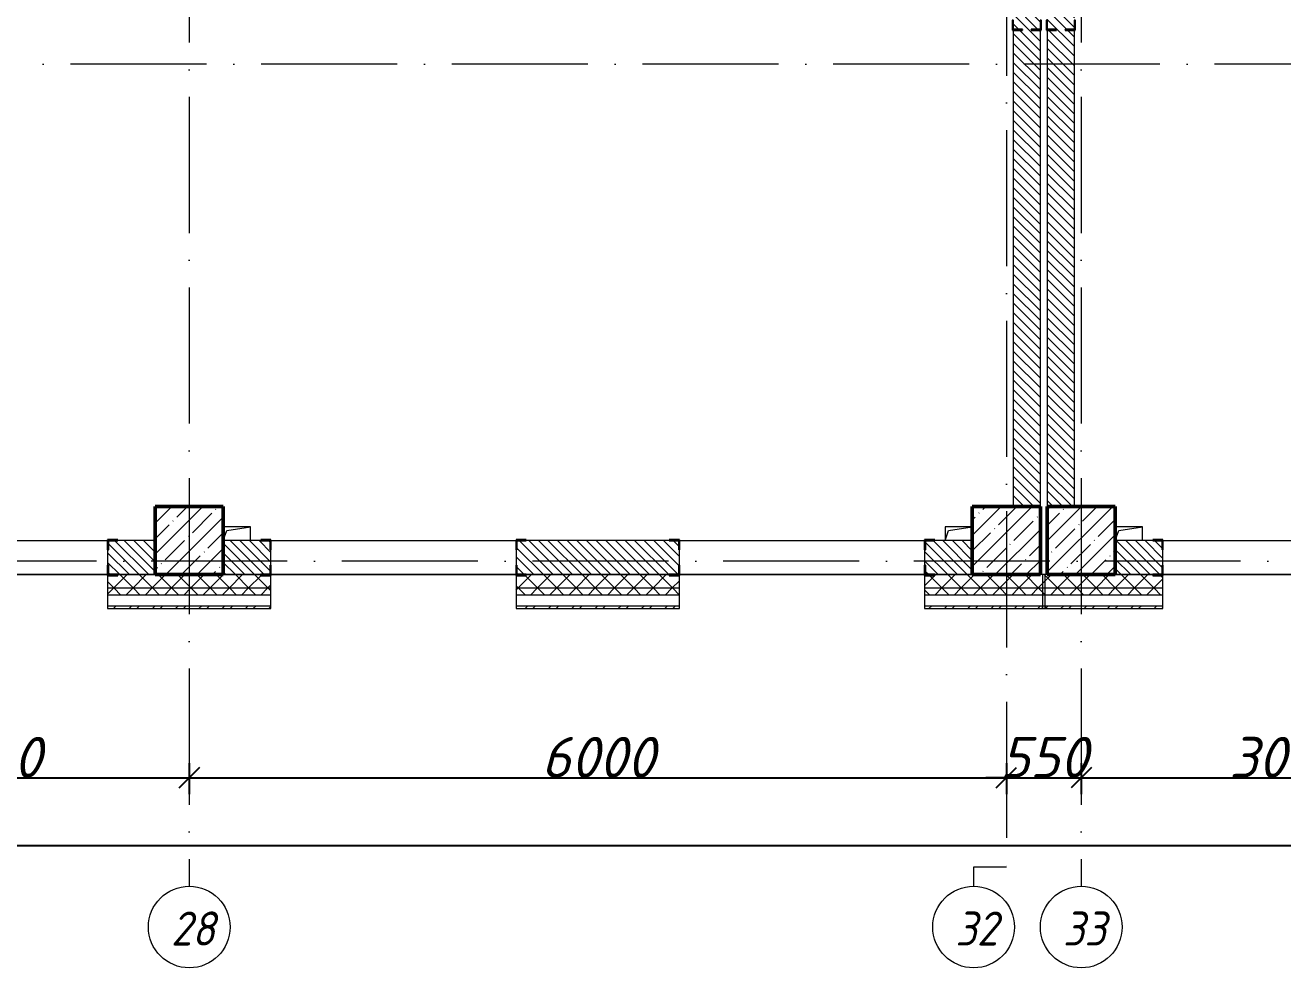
# Model space of a CAD drawing. Header units: millimetres. Extents: x -537608 to 253996, y -217170 to 186033.
# Drawn here: x -140940 to -131705, y 146832 to 153759 of the extents above; entities that cross this region are included whole.
import ezdxf

# ---------------------------------------------------------------- set-up
doc = ezdxf.new("R2010")
doc.units = ezdxf.units.MM
doc.linetypes.add('50_200_ШТРИХ_1Т_ш5_п1_п1_', pattern=[1400, 1000, -200, 0, -200])
for name, color, linetype, lineweight in [('A-____-____-DIMS', 7, 'Continuous', 9), ('A-GENM-____-MCUT', 7, 'Continuous', 25), ('A-GENM-____-OTLN', 7, 'Continuous', 9), ('A-GENM-____-OTLN-1', 7, 'Continuous', 25), ('A-WALL-____-MCUT', 7, 'Continuous', 13), ('A-WALL-____-MCUT-1', 7, 'Continuous', 9), ('A-WALL-____-OTLN', 7, 'Continuous', 9), ('A-WALL-____-PATT-1', 7, 'Continuous', 9), ('A-WALL-FNSH-MCUT-1', 7, 'Continuous', 9), ('S-COLS-____-MCUT', 7, 'Continuous', 50), ('S-COLS-____-OTLN', 7, 'Continuous', 9), ('S-GRID-____-IDEN', 7, 'Continuous', 9), ('S-GRID-____-OTLN', 7, 'Continuous', 9), ('S-GRID-____-OTLN-1', 7, '50_200_ШТРИХ_1Т_ш5_п1_п1_', 9)]:
    doc.layers.add(name, color=color, linetype=linetype, lineweight=lineweight)
doc.styles.add('ISOCPEUR_I', font='isocpeui.ttf', dxfattribs={"height": 300})
doc.styles.add('ISOCPEUR_I_9', font='isocpeui.ttf', dxfattribs={"width": 0.9, "height": 250})
doc.dimstyles.new('ISO-2_5_0_9К_БОЛЬШОЙ_ОСИ', dxfattribs={"dimscale": 304.8, "dimtxt": 248.995294, "dimasz": 0.492126, "dimexe": 0.393701, "dimexo": 0, "dimgap": 0, "dimtad": 1, "dimdec": 0, "dimzin": 0, "dimdsep": 46, "dimtxsty": 'ISOCPEUR_I', "dimblk1": 'OBLIQUE', "dimblk2": 'OBLIQUE', "dimsah": 1, "dimcen": 0.09, "dimdle": 0.393701, "dimazin": 0, "dimtfac": 1, "dimtdec": 4, "dimtix": 1, "dimtmove": 0, "dimatfit": 3, "dimfxl": 1, "dimtvp": 1, "dimtolj": 1, "dimtzin": 0, "dimarcsym": 2})
pattern_1 = [(135, (-178684.97, 94540.114), (-35.35534, -35.35534), [])]
pattern_2 = [(45, (-178684.97, 94540.11), (-70.71068, 70.71068), []), (135, (-178684.97, 94540.11), (-70.71068, -70.71068), [])]
pattern_3 = [(45, (-178684.97, 94540.11), (-85.53659, 85.53659), []), (45, (-178627.95, 94540.11), (-85.53659, 85.53659), [])]

# ---------------------------------------------------------------- blocks, each defined once
blk = doc.blocks.new('BSC_Колонна _Прямоугольная - 500х500-V16-АР1_План отверстий 3 этажа в осях 1-64_Ю-ЯЯ')
at = {"layer": 'S-COLS-____-OTLN'}
h = blk.add_hatch(dxfattribs=at)
h.set_pattern_fill('FP_23', color=256, style=0, pattern_type=2)
h.set_pattern_definition([(45, (-44950, -55431.04), (-114.04925, 114.04925), []), (45, (-44835.95, -55431.04), (-114.04925, 114.04925), [201.613, -40.323, 3.353, -36.97])])
h.paths.add_polyline_path([(-250, -250), (250, -250), (250, 250), (-250, 250), (-250, 177.9)], flags=0)
at = {"layer": 'S-COLS-____-MCUT'}
for p, q in [((250, 250), (-250, 250)), ((-250, 250), (-250, -250)), ((250, -250), (250, 250)), ((-250, -250), (250, -250))]:
    blk.add_line(p, q, dxfattribs=at)
blk = doc.blocks.new('BSC_Колонна _Прямоугольная - 500х500-V44-АР1_План отверстий 3 этажа в осях 1-64_Ю-ЯЯ')
at = {"layer": 'S-COLS-____-OTLN'}
h = blk.add_hatch(dxfattribs=at)
h.set_pattern_fill('FP_52', color=256, style=0, pattern_type=2)
h.set_pattern_definition([(45, (-38950, -55431.04), (-114.04925, 114.04925), []), (45, (-38835.95, -55431.04), (-114.04925, 114.04925), [201.613, -40.323, 3.353, -36.97])])
h.paths.add_polyline_path([(-250, -250), (250, -250), (250, 250), (-250, 250)], flags=0)
at = {"layer": 'S-COLS-____-MCUT'}
for p, q in [((250, 250), (-250, 250)), ((-250, 250), (-250, -250)), ((250, -250), (250, 250)), ((-250, -250), (250, -250))]:
    blk.add_line(p, q, dxfattribs=at)
blk = doc.blocks.new('BSC_Колонна _Прямоугольная - 500х500-V72-АР1_План отверстий 3 этажа в осях 1-64_Ю-ЯЯ')
at = {"layer": 'S-COLS-____-OTLN'}
h = blk.add_hatch(dxfattribs=at)
h.set_pattern_fill('FP_81', color=256, style=0, pattern_type=2)
h.set_pattern_definition([(45, (-45500, -55431.04), (-114.04925, 114.04925), []), (45, (-45385.95, -55431.04), (-114.04925, 114.04925), [201.613, -40.323, 3.353, -36.97])])
h.paths.add_polyline_path([(-250, -250), (250, -250), (250, 250), (-250, 250), (-250, 177.9)], flags=0)
at = {"layer": 'S-COLS-____-MCUT'}
for p, q in [((250, 250), (-250, 250)), ((-250, 250), (-250, -250)), ((250, -250), (250, 250)), ((-250, -250), (250, -250))]:
    blk.add_line(p, q, dxfattribs=at)
blk = doc.blocks.new('Фахверк_СКБ_Уголок - 250_2700-27497298-АР1_План отверстий 3 этажа в осях 1-64_Ю-ЯЯ')
at = {"layer": 'A-GENM-____-MCUT'}
for p, q in [((200, 181), (125, 181)), ((125, 181), (125, 106)), ((125, 106), (131, 106)), ((131, 106), (131, 175)), ((131, 175), (200, 175)), ((200, 175), (200, 181)), ((131, -6), (125, -6)), ((125, -6), (125, -81)), ((125, -81), (200, -81)), ((131, -75), (131, -6)), ((200, -75), (131, -75)), ((200, -81), (200, -75))]:
    blk.add_line(p, q, dxfattribs=at)
blk = doc.blocks.new('Фахверк_СКБ_Уголок - 200_3550-28267367-АР1_План отверстий 3 этажа в осях 1-64_Ю-ЯЯ')
at = {"layer": 'A-GENM-____-MCUT'}
for p, q in [((200, 156), (125, 156)), ((125, 156), (125, 81)), ((131, 81), (131, 150)), ((131, 150), (200, 150)), ((200, 150), (200, 156)), ((125, 81), (131, 81)), ((131, 19), (125, 19)), ((125, 19), (125, -56)), ((131, -50), (131, 19)), ((125, -56), (200, -56)), ((200, -50), (131, -50)), ((200, -56), (200, -50))]:
    blk.add_line(p, q, dxfattribs=at)
blk = doc.blocks.new('Фахверк_СКБ_Уголок - 200_3550-28187522-АР1_План отверстий 3 этажа в осях 1-64_Ю-ЯЯ')
at = {"layer": 'A-GENM-____-MCUT'}
for p, q in [((125, 156), (50, 156)), ((50, 156), (50, 150)), ((50, 150), (119, 150)), ((119, 150), (119, 81)), ((125, 81), (125, 156)), ((119, 81), (125, 81)), ((125, 19), (119, 19)), ((119, 19), (119, -50)), ((125, -56), (125, 19)), ((119, -50), (50, -50)), ((50, -50), (50, -56)), ((50, -56), (125, -56))]:
    blk.add_line(p, q, dxfattribs=at)
blk = doc.blocks.new('AR_Отверстие прямоугольное _в плите_ - AR_Отверстие прямоугольное _в плите_-V178-АР1_План отверстий 3 этажа в осях 1-64_Ю-ЯЯ')
at = {"layer": 'A-GENM-____-OTLN'}
for p, q in [((100, 50), (-100, 50)), ((-100, -50), (-75, 25)), ((-75, 25), (100, 50)), ((100, -50), (100, 50))]:
    blk.add_line(p, q, dxfattribs=at)
blk = doc.blocks.new('AR_Отверстие прямоугольное _в плите_ - AR_Отверстие прямоугольное _в плите_-V185-АР1_План отверстий 3 этажа в осях 1-64_Ю-ЯЯ')
at = {"layer": 'A-GENM-____-OTLN'}
for p, q in [((100, 50), (-100, 50)), ((-100, 50), (-100, -50)), ((-100, -50), (-75, 25)), ((-75, 25), (100, 50))]:
    blk.add_line(p, q, dxfattribs=at)
blk = doc.blocks.new('Стены 3 - Стены 4-31194751-АР1_План отверстий 3 этажа в осях 1-64_Ю-ЯЯ')
at = {"layer": 'A-WALL-____-MCUT'}
for p, q in [((-1798.5, 41030.2), (-1798.5, 41010.2)), ((-1548.5, 41030.2), (-1798.5, 41030.2)), ((-1798.5, 41010.2), (-1548.5, 41010.2)), ((-1548.5, 41010.2), (-1548.5, 41030.2))]:
    blk.add_line(p, q, dxfattribs=at)
blk = doc.blocks.new('Ось сетки - Круг_Ø6_00__ISO-2_5_0_9K_-25732049-АР1_План отверстий 3 этажа в осях 1-64_Ю-ЯЯ')
at = {"layer": 'S-GRID-____-IDEN'}
blk.add_circle((0, 0), 3, dxfattribs=at)
blk = doc.blocks.new('_Oblique')
at = {"color": 0, "linetype": 'ByBlock', "lineweight": -2}
blk.add_line((-0.5, -0.5), (0.5, 0.5), dxfattribs=at)
blk = doc.blocks.new('*D928')
at = {"layer": 'A-____-____-DIMS', "color": 0, "lineweight": -2, "transparency": 16777216}
for p, q in [((-142735, 148334.6), (-142735, 148108.6)), ((-139735, 148334.6), (-139735, 148108.6)), ((-142855, 148228.6), (-139615, 148228.6))]:
    blk.add_line(p, q, dxfattribs=at)
at = {"layer": 'Defpoints', "color": 0, "transparency": 16777216}
for p in [(-142735, 148334.6), (-139735, 148334.6), (-139735, 148228.6)]:
    blk.add_point(p, dxfattribs=at)
at = {"layer": 'A-____-____-DIMS', "color": 0, "lineweight": -2, "transparency": 16777216, "xscale": 150, "yscale": 150, "zscale": 150, "rotation": 180}
blk.add_blockref('_Oblique', (-142735, 148228.6), dxfattribs=at)
at = {"layer": 'A-____-____-DIMS', "color": 0, "lineweight": -2, "transparency": 16777216, "xscale": 150, "yscale": 150, "zscale": 150}
blk.add_blockref('_Oblique', (-139735, 148228.6), dxfattribs=at)
at = {"layer": 'A-____-____-DIMS', "color": 0, "transparency": 16777216, "insert": (-141235, 148378.6), "char_height": 300, "width": 758.478, "attachment_point": 5, "style": 'ISOCPEUR_I'}
blk.add_mtext('\\A1;3000', dxfattribs=at)
blk = doc.blocks.new('*D929')
at = {"layer": 'A-____-____-DIMS', "color": 0, "lineweight": -2, "transparency": 16777216}
for p, q in [((-139735, 148334.6), (-139735, 148108.6)), ((-133735, 148334.6), (-133735, 148108.6)), ((-139855, 148228.6), (-133615, 148228.6))]:
    blk.add_line(p, q, dxfattribs=at)
at = {"layer": 'Defpoints', "color": 0, "transparency": 16777216}
for p in [(-139735, 148334.6), (-133735, 148334.6), (-133735, 148228.6)]:
    blk.add_point(p, dxfattribs=at)
at = {"layer": 'A-____-____-DIMS', "color": 0, "lineweight": -2, "transparency": 16777216, "xscale": 150, "yscale": 150, "zscale": 150, "rotation": 180}
blk.add_blockref('_Oblique', (-139735, 148228.6), dxfattribs=at)
at = {"layer": 'A-____-____-DIMS', "color": 0, "lineweight": -2, "transparency": 16777216, "xscale": 150, "yscale": 150, "zscale": 150}
blk.add_blockref('_Oblique', (-133735, 148228.6), dxfattribs=at)
at = {"layer": 'A-____-____-DIMS', "color": 0, "transparency": 16777216, "insert": (-136735, 148378.6), "char_height": 300, "width": 758.478, "attachment_point": 5, "style": 'ISOCPEUR_I'}
blk.add_mtext('\\A1;6000', dxfattribs=at)
blk = doc.blocks.new('*D930')
at = {"layer": 'A-____-____-DIMS', "color": 0, "lineweight": -2, "transparency": 16777216}
for p, q in [((-133735, 148334.6), (-133735, 148108.6)), ((-133185, 148334.6), (-133185, 148108.6)), ((-133735, 148228.6), (-133885, 148228.6)), ((-133735, 148228.6), (-133185, 148228.6)), ((-133185, 148228.6), (-133035, 148228.6))]:
    blk.add_line(p, q, dxfattribs=at)
at = {"layer": 'Defpoints', "color": 0, "transparency": 16777216}
for p in [(-133735, 148334.6), (-133185, 148334.6), (-133185, 148228.6)]:
    blk.add_point(p, dxfattribs=at)
at = {"layer": 'A-____-____-DIMS', "color": 0, "lineweight": -2, "transparency": 16777216, "xscale": 150, "yscale": 150, "zscale": 150}
blk.add_blockref('_Oblique', (-133735, 148228.6), dxfattribs=at)
at = {"layer": 'A-____-____-DIMS', "color": 0, "lineweight": -2, "transparency": 16777216, "xscale": 150, "yscale": 150, "zscale": 150, "rotation": 180}
blk.add_blockref('_Oblique', (-133185, 148228.6), dxfattribs=at)
at = {"layer": 'A-____-____-DIMS', "color": 0, "transparency": 16777216, "insert": (-133460, 148378.6), "char_height": 300, "width": 568.858, "attachment_point": 5, "style": 'ISOCPEUR_I'}
blk.add_mtext('\\A1;550', dxfattribs=at)
blk = doc.blocks.new('*D931')
at = {"layer": 'A-____-____-DIMS', "color": 0, "lineweight": -2, "transparency": 16777216}
for p, q in [((-133185, 148334.6), (-133185, 148108.6)), ((-130185, 148334.6), (-130185, 148108.6)), ((-133305, 148228.6), (-130065, 148228.6))]:
    blk.add_line(p, q, dxfattribs=at)
at = {"layer": 'Defpoints', "color": 0, "transparency": 16777216}
for p in [(-133185, 148334.6), (-130185, 148334.6), (-130185, 148228.6)]:
    blk.add_point(p, dxfattribs=at)
at = {"layer": 'A-____-____-DIMS', "color": 0, "lineweight": -2, "transparency": 16777216, "xscale": 150, "yscale": 150, "zscale": 150, "rotation": 180}
blk.add_blockref('_Oblique', (-133185, 148228.6), dxfattribs=at)
at = {"layer": 'A-____-____-DIMS', "color": 0, "lineweight": -2, "transparency": 16777216, "xscale": 150, "yscale": 150, "zscale": 150}
blk.add_blockref('_Oblique', (-130185, 148228.6), dxfattribs=at)
at = {"layer": 'A-____-____-DIMS', "color": 0, "transparency": 16777216, "insert": (-131685, 148378.6), "char_height": 300, "width": 758.478, "attachment_point": 5, "style": 'ISOCPEUR_I'}
blk.add_mtext('\\A1;3000', dxfattribs=at)
blk = doc.blocks.new('*D1005')
at = {"layer": 'A-____-____-DIMS', "color": 0, "lineweight": -2, "transparency": 16777216}
for p, q in [((-181035, 147837.8), (-181035, 147611.8)), ((-107635, 147837.8), (-107635, 147611.8)), ((-181155, 147731.8), (-107515, 147731.8))]:
    blk.add_line(p, q, dxfattribs=at)
at = {"layer": 'Defpoints', "color": 0, "transparency": 16777216}
for p in [(-181035, 147837.8), (-107635, 147837.8), (-107635, 147731.8)]:
    blk.add_point(p, dxfattribs=at)
at = {"layer": 'A-____-____-DIMS', "color": 0, "lineweight": -2, "transparency": 16777216, "xscale": 150, "yscale": 150, "zscale": 150, "rotation": 180}
blk.add_blockref('_Oblique', (-181035, 147731.8), dxfattribs=at)
at = {"layer": 'A-____-____-DIMS', "color": 0, "lineweight": -2, "transparency": 16777216, "xscale": 150, "yscale": 150, "zscale": 150}
blk.add_blockref('_Oblique', (-107635, 147731.8), dxfattribs=at)
at = {"layer": 'A-____-____-DIMS', "color": 0, "transparency": 16777216, "insert": (-144335, 147883.7), "char_height": 300, "width": 971.082, "attachment_point": 5, "style": 'ISOCPEUR_I'}
blk.add_mtext('\\A1;73400', dxfattribs=at)

msp = doc.modelspace()

# ---------------------------------------------------------------- hatches: boundary and pattern name
at = {"layer": 'A-WALL-____-PATT-1'}
h = msp.add_hatch(dxfattribs=at)
h.set_pattern_fill('FP_9', color=256, style=0, pattern_type=2)
h.set_pattern_definition(pattern_1)
h.paths.add_polyline_path([(-133684.9702, 150221.1558), (-133484.9702, 150221.1558), (-133484.9702, 153721.1558), (-133553.9702, 153721.1558), (-133553.9702, 153727.1558), (-133484.9702, 153727.1558), (-133484.9702, 157221.1558), (-133684.9702, 157221.1558), (-133684.9702, 153727.1558), (-133615.9702, 153727.1558), (-133615.9702, 153721.1558), (-133684.9702, 153721.1558), (-133684.9702, 151763.5666)], flags=0)
h = msp.add_hatch(dxfattribs=at)
h.set_pattern_fill('FP_9', color=256, style=0, pattern_type=2)
h.set_pattern_definition(pattern_1)
h.paths.add_polyline_path([(-133434.9702, 150221.1558), (-133234.9702, 150221.1558), (-133234.9702, 153721.1558), (-133303.9702, 153721.1558), (-133303.9702, 153727.1558), (-133234.9702, 153727.1558), (-133234.9702, 157221.1558), (-133434.9702, 157221.1558), (-133434.9702, 153727.1558), (-133365.9702, 153727.1558), (-133365.9702, 153721.1558), (-133434.9702, 153721.1558), (-133434.9702, 151763.5666)], flags=0)
h = msp.add_hatch(dxfattribs=at)
h.set_pattern_fill('FP_9', color=256, style=0, pattern_type=2)
h.set_pattern_definition(pattern_1)
h.paths.add_polyline_path([(-139984.9702, 149721.1558), (-139984.9702, 149971.1558), (-140328.9702, 149971.1558), (-140328.9702, 149902.1558), (-140334.9702, 149902.1558), (-140334.9702, 149790.1558), (-140328.9702, 149790.1558), (-140328.9702, 149721.1558), (-140259.9702, 149721.1558)], flags=0)
h.paths.add_polyline_path([(-142465.9782, 149721.1558), (-142140.9702, 149721.1558), (-142140.9702, 149790.1558), (-142134.9702, 149790.1558), (-142134.9702, 149902.1558), (-142140.9702, 149902.1558), (-142140.9702, 149971.1558), (-142484.9702, 149971.1558), (-142484.9702, 149721.1558)], flags=0)
h = msp.add_hatch(dxfattribs=at)
h.set_pattern_fill('FP_9', color=256, style=0, pattern_type=2)
h.set_pattern_definition(pattern_1)
h.paths.add_polyline_path([(-134259.9702, 149721.1558), (-133984.9702, 149721.1558), (-133984.9702, 149971.1558), (-134328.9702, 149971.1558), (-134328.9702, 149902.1558), (-134334.9702, 149902.1558), (-134334.9702, 149790.1558), (-134328.9702, 149790.1558), (-134328.9702, 149721.1558)], flags=0)
h.paths.add_polyline_path([(-136209.9702, 149721.1558), (-136140.9702, 149721.1558), (-136140.9702, 149790.1558), (-136134.9702, 149790.1558), (-136134.9702, 149902.1558), (-136140.9702, 149902.1558), (-136140.9702, 149971.1558), (-137328.9702, 149971.1558), (-137328.9702, 149902.1558), (-137334.9702, 149902.1558), (-137334.9702, 149790.1558), (-137328.9702, 149790.1558), (-137328.9702, 149721.1558), (-136279.8532, 149721.1558)], flags=0)
h.paths.add_polyline_path([(-139484.9702, 149721.1558), (-139140.9702, 149721.1558), (-139140.9702, 149790.1558), (-139134.9702, 149790.1558), (-139134.9702, 149902.1558), (-139140.9702, 149902.1558), (-139140.9702, 149971.1558), (-139484.9702, 149971.1558)], flags=0)
h = msp.add_hatch(dxfattribs=at)
h.set_pattern_fill('FP_9', color=256, style=0, pattern_type=2)
h.set_pattern_definition(pattern_1)
h.paths.add_polyline_path([(-130778.9702, 149721.1558), (-130434.9702, 149721.1558), (-130434.9702, 149971.1558), (-130778.9702, 149971.1558), (-130778.9702, 149902.1558), (-130784.9702, 149902.1558), (-130784.9702, 149790.1558), (-130778.9702, 149790.1558)], flags=0)
h.paths.add_polyline_path([(-132590.9702, 149721.1558), (-132590.9702, 149790.1558), (-132584.9702, 149790.1558), (-132584.9702, 149902.1558), (-132590.9702, 149902.1558), (-132590.9702, 149971.1558), (-132934.9702, 149971.1558), (-132934.9702, 149721.1558), (-132659.9702, 149721.1558)], flags=0)
h = msp.add_hatch(dxfattribs=at)
h.set_pattern_fill('FP_4', color=256, style=0, pattern_type=2)
h.set_pattern_definition(pattern_2)
h.paths.add_polyline_path([(-104465.4961, 149621.1558), (-104384.9702, 149621.1558), (-104384.9702, 149721.1558), (-110734.9702, 149721.1558), (-110734.9702, 149621.1558), (-108000.4246, 149621.1558)], flags=0)
h.paths.add_polyline_path([(-115070.2818, 149621.1558), (-114684.9702, 149621.1558), (-114684.9702, 149715.1558), (-114759.9702, 149715.1558), (-114759.9702, 149721.1558), (-115709.9702, 149721.1558), (-115709.9702, 149715.1558), (-115784.9702, 149715.1558), (-115784.9702, 149621.1558), (-115434.9702, 149621.1558)], flags=0)
h.paths.add_polyline_path([(-113302.8175, 149621.1558), (-111734.9702, 149621.1558), (-111734.9702, 149721.1558), (-113609.9702, 149721.1558), (-113609.9702, 149715.1558), (-113684.9702, 149715.1558), (-113684.9702, 149621.1558)], flags=0)
h.paths.add_polyline_path([(-118709.9702, 149621.1558), (-117584.9702, 149621.1558), (-117584.9702, 149715.1558), (-117659.9702, 149715.1558), (-117659.9702, 149721.1558), (-118709.9702, 149721.1558), (-118709.9702, 149715.1558), (-118784.9702, 149715.1558), (-118784.9702, 149621.1558), (-118778.9702, 149621.1558)], flags=0)
h.paths.add_polyline_path([(-120584.9702, 149621.1558), (-120584.9702, 149715.1558), (-120659.9702, 149715.1558), (-120659.9702, 149721.1558), (-121709.9702, 149721.1558), (-121709.9702, 149715.1558), (-121784.9702, 149715.1558), (-121784.9702, 149621.1558), (-121256.4068, 149621.1558)], flags=0)
h.paths.add_polyline_path([(-124709.9702, 149621.1558), (-123584.9702, 149621.1558), (-123584.9702, 149715.1558), (-123659.9702, 149715.1558), (-123659.9702, 149721.1558), (-124709.9702, 149721.1558), (-124709.9702, 149715.1558), (-124784.9702, 149715.1558), (-124784.9702, 149621.1558)], flags=0)
h.paths.add_polyline_path([(-126659.9702, 149621.1558), (-126584.9702, 149621.1558), (-126584.9702, 149715.1558), (-126659.9702, 149715.1558), (-126659.9702, 149721.1558), (-127709.9702, 149721.1558), (-127709.9702, 149715.1558), (-127784.9702, 149715.1558), (-127784.9702, 149621.1558), (-127442.5318, 149621.1558)], flags=0)
h.paths.add_polyline_path([(-130434.9702, 149621.1558), (-129584.9702, 149621.1558), (-129584.9702, 149715.1558), (-129659.9702, 149715.1558), (-129659.9702, 149721.1558), (-130709.9702, 149721.1558), (-130709.9702, 149715.1558), (-130784.9702, 149715.1558), (-130784.9702, 149621.1558), (-130709.9702, 149621.1558)], flags=0)
h.paths.add_polyline_path([(-132744.9247, 149621.1558), (-132584.9702, 149621.1558), (-132584.9702, 149715.1558), (-132659.9702, 149715.1558), (-132659.9702, 149721.1558), (-134259.9702, 149721.1558), (-134259.9702, 149715.1558), (-134334.9702, 149715.1558), (-134334.9702, 149621.1558), (-133628.6568, 149621.1558)], flags=0)
h.paths.add_polyline_path([(-136279.8532, 149621.1558), (-136134.9702, 149621.1558), (-136134.9702, 149715.1558), (-136209.9702, 149715.1558), (-136209.9702, 149721.1558), (-137259.9702, 149721.1558), (-137259.9702, 149715.1558), (-137334.9702, 149715.1558), (-137334.9702, 149621.1558)], flags=0)
h.paths.add_polyline_path([(-139134.9702, 149621.1558), (-139134.9702, 149715.1558), (-139209.9702, 149715.1558), (-139209.9702, 149721.1558), (-140259.9702, 149721.1558), (-140259.9702, 149715.1558), (-140334.9702, 149715.1558), (-140334.9702, 149621.1558), (-139814.7818, 149621.1558)], flags=0)
h.paths.add_polyline_path([(-142465.9782, 149621.1558), (-142134.9702, 149621.1558), (-142134.9702, 149715.1558), (-142209.9702, 149715.1558), (-142209.9702, 149721.1558), (-143259.9702, 149721.1558), (-143259.9702, 149715.1558), (-143334.9702, 149715.1558), (-143334.9702, 149621.1558), (-142907.8443, 149621.1558)], flags=0)
h.paths.add_polyline_path([(-146259.9702, 149621.1558), (-145134.9702, 149621.1558), (-145134.9702, 149715.1558), (-145209.9702, 149715.1558), (-145209.9702, 149721.1558), (-146259.9702, 149721.1558), (-146259.9702, 149715.1558), (-146334.9702, 149715.1558), (-146334.9702, 149621.1558), (-146328.9702, 149621.1558)], flags=0)
h.paths.add_polyline_path([(-149334.9702, 149621.1558), (-148134.9702, 149621.1558), (-148134.9702, 149715.1558), (-148209.9702, 149715.1558), (-148209.9702, 149721.1558), (-149259.9702, 149721.1558), (-149259.9702, 149715.1558), (-149334.9702, 149715.1558)], flags=0)
h.paths.add_polyline_path([(-151134.9702, 149621.1558), (-151134.9702, 149715.1558), (-151209.9702, 149715.1558), (-151209.9702, 149721.1558), (-152259.9702, 149721.1558), (-152259.9702, 149715.1558), (-152334.9702, 149715.1558), (-152334.9702, 149621.1558), (-151303.2997, 149621.1558)], flags=0)
h.paths.add_polyline_path([(-155259.9702, 149621.1558), (-154134.9702, 149621.1558), (-154134.9702, 149715.1558), (-154209.9702, 149715.1558), (-154209.9702, 149721.1558), (-155259.9702, 149721.1558), (-155259.9702, 149715.1558), (-155334.9702, 149715.1558), (-155334.9702, 149621.1558), (-155328.9702, 149621.1558)], flags=0)
h.paths.add_polyline_path([(-157134.9702, 149621.1558), (-157134.9702, 149715.1558), (-157209.9702, 149715.1558), (-157209.9702, 149721.1558), (-158259.9702, 149721.1558), (-158259.9702, 149715.1558), (-158334.9702, 149715.1558), (-158334.9702, 149621.1558), (-157209.9702, 149621.1558)], flags=0)
h.paths.add_polyline_path([(-160484.9702, 149621.1558), (-160134.9702, 149621.1558), (-160134.9702, 149715.1558), (-160209.9702, 149715.1558), (-160209.9702, 149721.1558), (-161259.9702, 149721.1558), (-161259.9702, 149715.1558), (-161334.9702, 149715.1558), (-161334.9702, 149621.1558), (-160984.9702, 149621.1558)], flags=0)
h.paths.add_polyline_path([(-162334.9702, 149621.1558), (-162334.9702, 149715.1558), (-162409.9702, 149715.1558), (-162409.9702, 149721.1558), (-172134.9702, 149721.1558), (-172134.9702, 149621.1558), (-162791.8175, 149621.1558)], flags=0)
h.paths.add_polyline_path([(-173134.9702, 149621.1558), (-173134.9702, 149721.1558), (-181134.9702, 149721.1558), (-181134.9702, 149621.1558), (-175164.0676, 149621.1558)], flags=0)
h = msp.add_hatch(dxfattribs=at)
h.set_pattern_fill('FP_4', color=256, style=0, pattern_type=2)
h.set_pattern_definition(pattern_2)
h.paths.add_polyline_path([(-104384.9702, 149571.1558), (-104384.9702, 149621.1558), (-110734.9702, 149621.1558), (-110734.9702, 149571.1558), (-104465.4961, 149571.1558)], flags=0)
h.paths.add_polyline_path([(-111734.9702, 149571.1558), (-111734.9702, 149621.1558), (-113684.9702, 149621.1558), (-113684.9702, 149571.1558), (-113302.8175, 149571.1558)], flags=0)
h.paths.add_polyline_path([(-117584.9702, 149571.1558), (-117584.9702, 149621.1558), (-118784.9702, 149621.1558), (-118784.9702, 149571.1558), (-118605.2104, 149571.1558)], flags=0)
h.paths.add_polyline_path([(-115070.2818, 149571.1558), (-114684.9702, 149571.1558), (-114684.9702, 149621.1558), (-115784.9702, 149621.1558), (-115784.9702, 149571.1558)], flags=0)
h.paths.add_polyline_path([(-121256.4068, 149571.1558), (-120584.9702, 149571.1558), (-120584.9702, 149621.1558), (-121784.9702, 149621.1558), (-121784.9702, 149571.1558)], flags=0)
h.paths.add_polyline_path([(-123584.9702, 149571.1558), (-123584.9702, 149621.1558), (-124784.9702, 149621.1558), (-124784.9702, 149571.1558), (-123907.6032, 149571.1558)], flags=0)
h.paths.add_polyline_path([(-126584.9702, 149571.1558), (-126584.9702, 149621.1558), (-127784.9702, 149621.1558), (-127784.9702, 149571.1558), (-127442.5318, 149571.1558)], flags=0)
h.paths.add_polyline_path([(-129584.9702, 149571.1558), (-129584.9702, 149621.1558), (-130784.9702, 149621.1558), (-130784.9702, 149571.1558), (-130093.7282, 149571.1558)], flags=0)
h.paths.add_polyline_path([(-132584.9702, 149571.1558), (-132584.9702, 149621.1558), (-134334.9702, 149621.1558), (-134334.9702, 149571.1558), (-132744.9247, 149571.1558)], flags=0)
h.paths.add_polyline_path([(-136134.9702, 149571.1558), (-136134.9702, 149621.1558), (-137334.9702, 149621.1558), (-137334.9702, 149571.1558), (-136279.8532, 149571.1558)], flags=0)
h.paths.add_polyline_path([(-139134.9702, 149571.1558), (-139134.9702, 149621.1558), (-140334.9702, 149621.1558), (-140334.9702, 149571.1558), (-139814.7818, 149571.1558)], flags=0)
h.paths.add_polyline_path([(-142134.9702, 149571.1558), (-142134.9702, 149621.1558), (-143334.9702, 149621.1558), (-143334.9702, 149571.1558), (-142465.9782, 149571.1558)], flags=0)
h.paths.add_polyline_path([(-146334.9702, 149571.1558), (-145134.9702, 149571.1558), (-145134.9702, 149621.1558), (-146334.9702, 149621.1558)], flags=0)
h.paths.add_polyline_path([(-148652.1032, 149571.1558), (-148134.9702, 149571.1558), (-148134.9702, 149621.1558), (-149334.9702, 149621.1558), (-149334.9702, 149571.1558)], flags=0)
h.paths.add_polyline_path([(-151303.2997, 149571.1558), (-151134.9702, 149571.1558), (-151134.9702, 149621.1558), (-152334.9702, 149621.1558), (-152334.9702, 149571.1558), (-152187.0318, 149571.1558)], flags=0)
h.paths.add_polyline_path([(-154134.9702, 149571.1558), (-154134.9702, 149621.1558), (-155334.9702, 149621.1558), (-155334.9702, 149571.1558), (-154838.2282, 149571.1558)], flags=0)
h.paths.add_polyline_path([(-157489.4247, 149571.1558), (-157134.9702, 149571.1558), (-157134.9702, 149621.1558), (-158334.9702, 149621.1558), (-158334.9702, 149571.1558)], flags=0)
h.paths.add_polyline_path([(-160140.6211, 149571.1558), (-160134.9702, 149571.1558), (-160134.9702, 149621.1558), (-161334.9702, 149621.1558), (-161334.9702, 149571.1558), (-161024.3533, 149571.1558)], flags=0)
h.paths.add_polyline_path([(-162791.8175, 149571.1558), (-162334.9702, 149571.1558), (-162334.9702, 149621.1558), (-172134.9702, 149621.1558), (-172134.9702, 149571.1558), (-164559.2818, 149571.1558)], flags=0)
h.paths.add_polyline_path([(-173134.9702, 149571.1558), (-173134.9702, 149621.1558), (-181234.9702, 149621.1558), (-181234.9702, 149571.1558), (-175164.0676, 149571.1558)], flags=0)
h = msp.add_hatch(dxfattribs=at)
h.set_pattern_fill('FP_6', color=256, style=0, pattern_type=2)
h.set_pattern_definition(pattern_3)
h.paths.add_polyline_path([(-133628.6568, 149471.1558), (-133469.9702, 149471.1558), (-133469.9702, 149491.1558), (-134334.9702, 149491.1558), (-134334.9702, 149471.1558)], flags=0)
h.paths.add_polyline_path([(-136134.9702, 149471.1558), (-136134.9702, 149491.1558), (-137334.9702, 149491.1558), (-137334.9702, 149471.1558), (-136279.8532, 149471.1558)], flags=0)
h.paths.add_polyline_path([(-139134.9702, 149471.1558), (-139134.9702, 149491.1558), (-140334.9702, 149491.1558), (-140334.9702, 149471.1558), (-139814.7818, 149471.1558)], flags=0)
h.paths.add_polyline_path([(-142134.9702, 149471.1558), (-142134.9702, 149491.1558), (-143334.9702, 149491.1558), (-143334.9702, 149471.1558), (-142465.9782, 149471.1558)], flags=0)
h.paths.add_polyline_path([(-145134.9702, 149471.1558), (-145134.9702, 149491.1558), (-146334.9702, 149491.1558), (-146334.9702, 149471.1558), (-146000.9068, 149471.1558)], flags=0)
h.paths.add_polyline_path([(-148652.1032, 149471.1558), (-148134.9702, 149471.1558), (-148134.9702, 149491.1558), (-149334.9702, 149491.1558), (-149334.9702, 149471.1558)], flags=0)
h.paths.add_polyline_path([(-151303.2997, 149471.1558), (-151134.9702, 149471.1558), (-151134.9702, 149491.1558), (-152334.9702, 149491.1558), (-152334.9702, 149471.1558), (-152187.0318, 149471.1558)], flags=0)
h.paths.add_polyline_path([(-155334.9702, 149471.1558), (-154134.9702, 149471.1558), (-154134.9702, 149491.1558), (-155334.9702, 149491.1558)], flags=0)
h.paths.add_polyline_path([(-158334.9702, 149471.1558), (-157134.9702, 149471.1558), (-157134.9702, 149491.1558), (-158334.9702, 149491.1558)], flags=0)
h.paths.add_polyline_path([(-161334.9702, 149471.1558), (-160134.9702, 149471.1558), (-160134.9702, 149491.1558), (-161334.9702, 149491.1558)], flags=0)
h.paths.add_polyline_path([(-162334.9702, 149471.1558), (-162334.9702, 149491.1558), (-172134.9702, 149491.1558), (-172134.9702, 149471.1558), (-162791.8175, 149471.1558)], flags=0)
h.paths.add_polyline_path([(-173134.9702, 149471.1558), (-173134.9702, 149491.1558), (-181364.9702, 149491.1558), (-181364.9702, 149471.1558), (-175164.0676, 149471.1558)], flags=0)
h = msp.add_hatch(dxfattribs=at)
h.set_pattern_fill('FP_6', color=256, style=0, pattern_type=2)
h.set_pattern_definition(pattern_3)
h.paths.add_polyline_path([(-118605.2104, 149471.1558), (-118164.9702, 149471.1558), (-118164.9702, 149491.1558), (-118784.9702, 149491.1558), (-118784.9702, 149471.1558)], flags=0)
h.paths.add_polyline_path([(-120584.9702, 149471.1558), (-120584.9702, 149491.1558), (-121784.9702, 149491.1558), (-121784.9702, 149471.1558), (-121256.4068, 149471.1558)], flags=0)
h.paths.add_polyline_path([(-124784.9702, 149471.1558), (-123584.9702, 149471.1558), (-123584.9702, 149491.1558), (-124784.9702, 149491.1558)], flags=0)
h.paths.add_polyline_path([(-126584.9702, 149471.1558), (-126584.9702, 149491.1558), (-127784.9702, 149491.1558), (-127784.9702, 149471.1558), (-127442.5318, 149471.1558)], flags=0)
h.paths.add_polyline_path([(-130093.7282, 149471.1558), (-129584.9702, 149471.1558), (-129584.9702, 149491.1558), (-130784.9702, 149491.1558), (-130784.9702, 149471.1558)], flags=0)
h.paths.add_polyline_path([(-132584.9702, 149471.1558), (-132584.9702, 149491.1558), (-133449.9702, 149491.1558), (-133449.9702, 149471.1558), (-132744.9247, 149471.1558)], flags=0)

# ---------------------------------------------------------------- linework, layer by layer
at = {"layer": 'A-WALL-____-MCUT'}
for p, q in [((-133684.9702, 153721.1558), (-133684.9702, 150221.1558)), ((-133484.9702, 150221.1558), (-133484.9702, 153721.1558)), ((-133434.9702, 153721.1558), (-133434.9702, 150221.1558)), ((-133234.9702, 150221.1558), (-133234.9702, 153721.1558)), ((-140334.9702, 149902.1558), (-140334.9702, 149790.1558)), ((-139984.9702, 149971.1558), (-140259.9702, 149971.1558)), ((-139209.9702, 149971.1558), (-139484.9702, 149971.1558)), ((-139134.9702, 149790.1558), (-139134.9702, 149902.1558)), ((-137334.9702, 149902.1558), (-137334.9702, 149790.1558)), ((-136209.9702, 149971.1558), (-137259.9702, 149971.1558)), ((-136134.9702, 149790.1558), (-136134.9702, 149902.1558)), ((-134334.9702, 149902.1558), (-134334.9702, 149790.1558)), ((-133984.9702, 149971.1558), (-134259.9702, 149971.1558)), ((-132659.9702, 149971.1558), (-132934.9702, 149971.1558)), ((-132584.9702, 149790.1558), (-132584.9702, 149902.1558)), ((-140334.9702, 149715.1558), (-140334.9702, 149491.1558)), ((-139134.9702, 149491.1558), (-139134.9702, 149715.1558)), ((-137334.9702, 149715.1558), (-137334.9702, 149491.1558)), ((-136134.9702, 149491.1558), (-136134.9702, 149715.1558)), ((-134334.9702, 149715.1558), (-134334.9702, 149491.1558)), ((-133434.9702, 149721.1558), (-133484.9702, 149721.1558)), ((-132584.9702, 149491.1558), (-132584.9702, 149715.1558)), ((-140334.9702, 149491.1558), (-139134.9702, 149491.1558)), ((-137334.9702, 149491.1558), (-136134.9702, 149491.1558)), ((-134334.9702, 149491.1558), (-132584.9702, 149491.1558))]:
    msp.add_line(p, q, dxfattribs=at)
at = {"layer": 'A-WALL-____-MCUT-1'}
for p, q in [((-139984.9702, 149721.1558), (-140259.9702, 149721.1558)), ((-140259.9702, 149721.1558), (-139984.9702, 149721.1558)), ((-139209.9702, 149721.1558), (-139484.9702, 149721.1558)), ((-139484.9702, 149721.1558), (-139209.9702, 149721.1558)), ((-136209.9702, 149721.1558), (-137259.9702, 149721.1558)), ((-137259.9702, 149721.1558), (-136209.9702, 149721.1558)), ((-133984.9702, 149721.1558), (-134259.9702, 149721.1558)), ((-134259.9702, 149721.1558), (-133984.9702, 149721.1558)), ((-132659.9702, 149721.1558), (-132934.9702, 149721.1558)), ((-132934.9702, 149721.1558), (-132659.9702, 149721.1558)), ((-139134.9702, 149621.1558), (-140334.9702, 149621.1558)), ((-136134.9702, 149621.1558), (-137334.9702, 149621.1558)), ((-132584.9702, 149621.1558), (-134334.9702, 149621.1558)), ((-139134.9702, 149571.1558), (-140334.9702, 149571.1558)), ((-136134.9702, 149571.1558), (-137334.9702, 149571.1558)), ((-132584.9702, 149571.1558), (-134334.9702, 149571.1558))]:
    msp.add_line(p, q, dxfattribs=at)
at = {"layer": 'A-WALL-____-OTLN'}
for p, q in [((-142134.9702, 149971.1558), (-140334.9702, 149971.1558)), ((-139134.9702, 149971.1558), (-137334.9702, 149971.1558)), ((-136134.9702, 149971.1558), (-134334.9702, 149971.1558)), ((-132584.9702, 149971.1558), (-130784.9702, 149971.1558)), ((-142134.9702, 149721.1558), (-140334.9702, 149721.1558)), ((-140334.9702, 149721.1558), (-142134.9702, 149721.1558)), ((-139134.9702, 149721.1558), (-137334.9702, 149721.1558)), ((-137334.9702, 149721.1558), (-139134.9702, 149721.1558)), ((-136134.9702, 149721.1558), (-134334.9702, 149721.1558)), ((-134334.9702, 149721.1558), (-136134.9702, 149721.1558)), ((-132584.9702, 149721.1558), (-130784.9702, 149721.1558)), ((-130784.9702, 149721.1558), (-132584.9702, 149721.1558))]:
    msp.add_line(p, q, dxfattribs=at)
at = {"layer": 'A-WALL-FNSH-MCUT-1'}
for p, q in [((-140334.9702, 149491.1558), (-140334.9702, 149471.1558)), ((-140334.9702, 149471.1558), (-139134.9702, 149471.1558)), ((-139134.9702, 149471.1558), (-139134.9702, 149491.1558)), ((-137334.9702, 149491.1558), (-137334.9702, 149491.1558)), ((-137334.9702, 149491.1558), (-137334.9702, 149471.1558)), ((-137334.9702, 149471.1558), (-136134.9702, 149471.1558)), ((-136134.9702, 149471.1558), (-136134.9702, 149491.1558)), ((-134334.9702, 149491.1558), (-134334.9702, 149491.1558)), ((-134334.9702, 149491.1558), (-134334.9702, 149471.1558)), ((-134334.9702, 149471.1558), (-133469.9702, 149471.1558)), ((-133469.9702, 149471.1558), (-133469.9702, 149491.1558)), ((-133449.9702, 149491.1558), (-133449.9702, 149471.1558)), ((-133449.9702, 149471.1558), (-132584.9702, 149471.1558)), ((-132584.9702, 149471.1558), (-132584.9702, 149491.1558)), ((-132584.9702, 149491.1558), (-132584.9702, 149491.1558))]:
    msp.add_line(p, q, dxfattribs=at)
at = {"layer": 'S-GRID-____-OTLN'}
for p, q in [((-133975.36, 147570.4281), (-133975.36, 147431.7016)), ((-133734.9702, 147570.4281), (-133975.36, 147570.4281))]:
    msp.add_line(p, q, dxfattribs=at)
at = {"layer": 'S-GRID-____-OTLN-1'}
for p, q in [((-139734.9702, 185432.9652), (-139734.9702, 147431.7016)), ((-133184.9702, 185432.9652), (-133184.9702, 147431.7016)), ((-133734.9702, 185189.2929), (-133734.9702, 147570.4281)), ((-103204.9297, 153471.1558), (-183353.7404, 153471.1558)), ((-74610.5636, 149821.1558), (-183353.7404, 149821.1558))]:
    msp.add_line(p, q, dxfattribs=at)

# ---------------------------------------------------------------- block references
at = {"layer": 'A-GENM-____-OTLN'}
for name, p in [('AR_Отверстие прямоугольное _в плите_ - AR_Отверстие прямоугольное _в плите_-V178-АР1_План отверстий 3 этажа в осях 1-64_Ю-ЯЯ', (-139384.9702, 150021.1558)), ('AR_Отверстие прямоугольное _в плите_ - AR_Отверстие прямоугольное _в плите_-V185-АР1_План отверстий 3 этажа в осях 1-64_Ю-ЯЯ', (-134084.9702, 150021.1558)), ('AR_Отверстие прямоугольное _в плите_ - AR_Отверстие прямоугольное _в плите_-V178-АР1_План отверстий 3 этажа в осях 1-64_Ю-ЯЯ', (-132834.9702, 150021.1558))]:
    msp.add_blockref(name, p, dxfattribs=at)
at = {"layer": 'A-GENM-____-OTLN-1'}
for name, p, rotation in [('Фахверк_СКБ_Уголок - 200_3550-28267367-АР1_План отверстий 3 этажа в осях 1-64_Ю-ЯЯ', (-133534.9702, 153596.1558), 89.99999999999993), ('Фахверк_СКБ_Уголок - 200_3550-28187522-АР1_План отверстий 3 этажа в осях 1-64_Ю-ЯЯ', (-133384.9702, 153846.1558), 269.9999999999999), ('Фахверк_СКБ_Уголок - 250_2700-27497298-АР1_План отверстий 3 этажа в осях 1-64_Ю-ЯЯ', (-139009.9702, 149896.1558), 180), ('Фахверк_СКБ_Уголок - 250_2700-27497298-АР1_План отверстий 3 этажа в осях 1-64_Ю-ЯЯ', (-136009.9702, 149896.1558), 180), ('Фахверк_СКБ_Уголок - 250_2700-27497298-АР1_План отверстий 3 этажа в осях 1-64_Ю-ЯЯ', (-132459.9702, 149896.1558), 180)]:
    msp.add_blockref(name, p, dxfattribs=dict(at, rotation=rotation))
for p in [(-140459.9702, 149796.1558), (-137459.9702, 149796.1558), (-134459.9702, 149796.1558)]:
    msp.add_blockref('Фахверк_СКБ_Уголок - 250_2700-27497298-АР1_План отверстий 3 этажа в осях 1-64_Ю-ЯЯ', p, dxfattribs=at)
at = {"layer": 'A-WALL-____-OTLN', "rotation": 89.9999999999999}
msp.add_blockref('Стены 3 - Стены 4-31194751-АР1_План отверстий 3 этажа в осях 1-64_Ю-ЯЯ', (-92439.7282, 151269.6676), dxfattribs=at)
at = {"layer": 'S-COLS-____-OTLN'}
for name, p in [('BSC_Колонна _Прямоугольная - 500х500-V44-АР1_План отверстий 3 этажа в осях 1-64_Ю-ЯЯ', (-139734.9702, 149971.1558)), ('BSC_Колонна _Прямоугольная - 500х500-V16-АР1_План отверстий 3 этажа в осях 1-64_Ю-ЯЯ', (-133734.9702, 149971.1558)), ('BSC_Колонна _Прямоугольная - 500х500-V72-АР1_План отверстий 3 этажа в осях 1-64_Ю-ЯЯ', (-133184.9702, 149971.1558))]:
    msp.add_blockref(name, p, dxfattribs=at)
at = {"layer": 'S-GRID-____-IDEN', "xscale": 99.99999999999993, "yscale": 99.99999999999993, "zscale": 99.99999999999993, "rotation": 180}
for p in [(-139734.9702, 147131.7016), (-133975.36, 147131.7016), (-133184.9702, 147131.7016)]:
    msp.add_blockref('Ось сетки - Круг_Ø6_00__ISO-2_5_0_9K_-25732049-АР1_План отверстий 3 этажа в осях 1-64_Ю-ЯЯ', p, dxfattribs=at)

# ---------------------------------------------------------------- texts
at = {"layer": 'S-GRID-____-IDEN', "char_height": 250, "width": 404.0505, "attachment_point": 1, "style": 'ISOCPEUR_I_9'}
for s, insert in [('28', (-139869.3419, 147245.6353)), ('32', (-134109.7317, 147245.6353)), ('33', (-133319.3419, 147245.6353))]:
    msp.add_mtext(s, dxfattribs=dict(at, insert=insert))

# ---------------------------------------------------------------- dimensions: what is measured, and where the dimension line sits
at = {"layer": 'A-____-____-DIMS'}
for base, p1, p2, override, picture, middle in [((-139734.9702, 148228.5809), (-142734.9702, 148334.6469), (-139734.9702, 148334.6469), {"dimpost": '<>', "dimfxl": 3000}, '*D928', (-141234.9702, 148378.5809)), ((-133734.9702, 148228.5809), (-139734.9702, 148334.6469), (-133734.9702, 148334.6469), {"dimpost": '<>', "dimfxl": 6000}, '*D929', (-136734.9702, 148378.5809)), ((-133184.9702, 148228.5809), (-133734.9702, 148334.6469), (-133184.9702, 148334.6469), {"dimpost": '<>', "dimfxl": 550}, '*D930', (-133459.9702, 148378.5809)), ((-130184.9702, 148228.5809), (-133184.9702, 148334.6469), (-130184.9702, 148334.6469), {"dimpost": '<>', "dimfxl": 3000}, '*D931', (-131684.9702, 148378.5809)), ((-107634.9702, 147731.7806), (-181034.9702, 147837.8466), (-107634.9702, 147837.8466), {"dimpost": '<>', "dimfxl": 73400}, '*D1005', (-144334.9702, 147883.7124))]:
    dim = msp.add_linear_dim(base=base, p1=p1, p2=p2, dimstyle='ISO-2_5_0_9К_БОЛЬШОЙ_ОСИ', override=override, dxfattribs=at)
    dim.commit()
    dim.dimension.update_dxf_attribs({"geometry": picture, "text_midpoint": middle})

doc.saveas('drawing.dxf')
